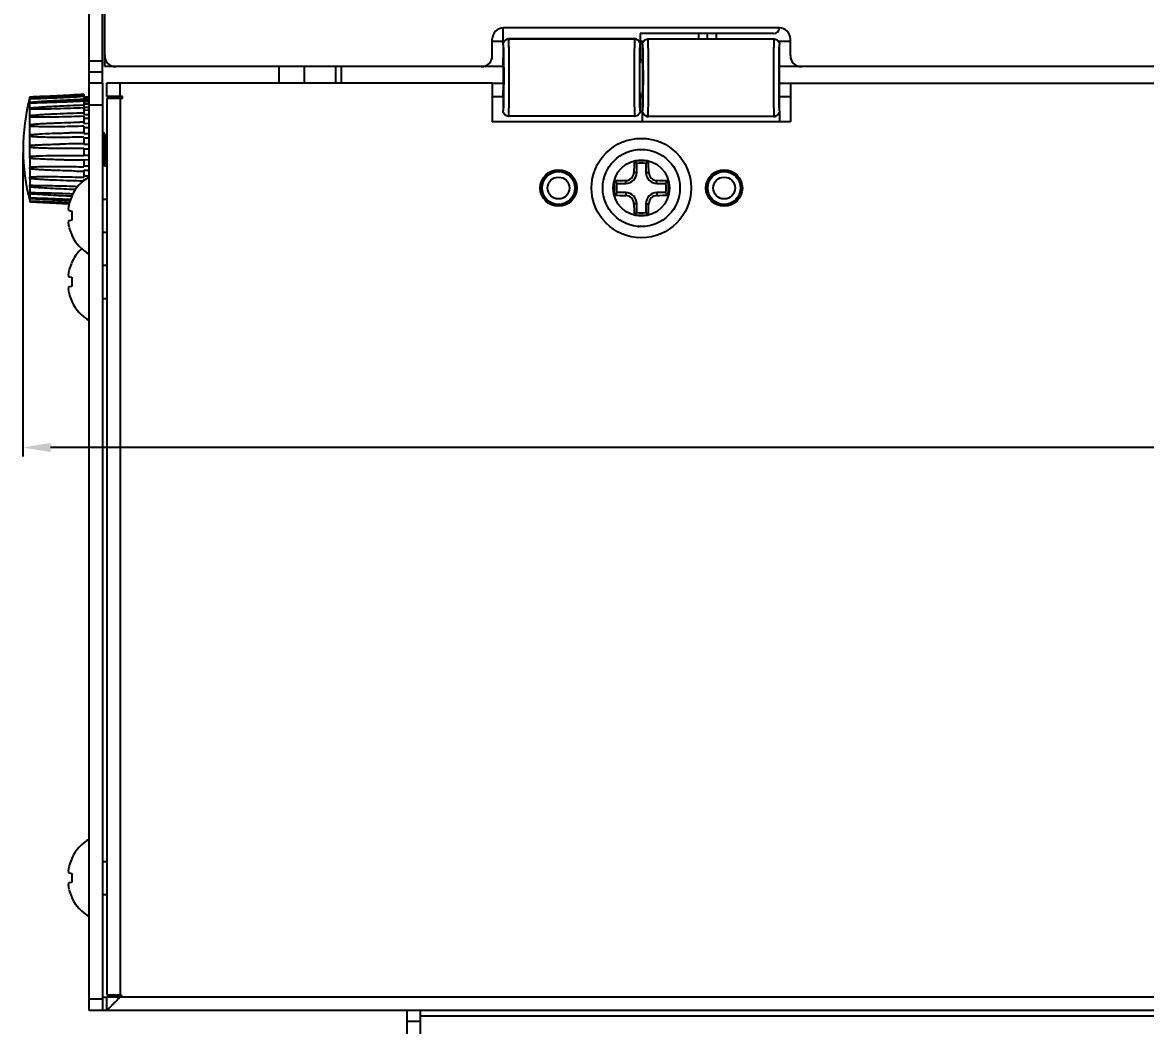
# Model space of a CAD drawing. Extents: x -329 to 5579, y -1951 to 3105.
# Drawn here: x 2908.7 to 3010.4, y -1753.8 to -1662.9 of the extents above; entities that cross this region are included whole.
import ezdxf

# ---------------------------------------------------------------- set-up
doc = ezdxf.new("R2010")
doc.units = 0
doc.header["$PDMODE"] = 3
doc.header["$PDSIZE"] = 1.5
doc.layers.get('DEFPOINTS').update_dxf_attribs({"linetype": 'CONTINUOUS'})
for name, color, linetype in [('BOLT_SUPPORTDXF_CONTINUOUS', 7, 'CONTINUOUS'), ('DIM', 1, 'CONTINUOUS'), ('HTSINK-FLEX_DXF_CONTINUOUS', 7, 'CONTINUOUS'), ('JW009818UAN4DXF_CONTINUOUS', 7, 'CONTINUOUS'), ('KNOB_STOP-M3DXF_CONTINUOUS', 7, 'CONTINUOUS'), ('PANEL_F-SPIIDXF_CONTINUOUS', 7, 'CONTINUOUS'), ('PANEL_LT-SPIDXF_CONTINUOUS', 7, 'CONTINUOUS'), ('PANEL_RT-SPIDXF_CONTINUOUS', 7, 'CONTINUOUS'), ('PANEL_TOP130DXF_CONTINUOUS', 7, 'CONTINUOUS'), ('PCB_CONNECTEDXF_CONTINUOUS', 7, 'CONTINUOUS'), ('PH_M4X8_DXF_CONTINUOUS_LIN', 7, 'CONTINUOUS'), ('S_WASHER_M4_DXF_CONTINUOUS', 7, 'CONTINUOUS'), ('TH_T3X8_DXF_CONTINUOUS_LIN', 7, 'CONTINUOUS'), ('WASHER_M4_DXF_CONTINUOUS_L', 7, 'CONTINUOUS')]:
    doc.layers.add(name, color=color, linetype=linetype)
doc.styles.add('OMI-1', font='arial.ttf', dxfattribs={"oblique": 1})
doc.dimstyles.new('1', dxfattribs={"dimtxt": 4, "dimasz": 2.5, "dimexe": 0.8, "dimexo": 0.3, "dimgap": 0.5, "dimtad": 1, "dimtoh": 1, "dimdec": 1, "dimzin": 0, "dimtxsty": 'OMI-1', "dimcen": 0, "dimclrd": 256, "dimclre": 256, "dimclrt": 256, "dimazin": 3, "dimtfac": 0.8, "dimtdec": 1, "dimtix": 1, "dimtmove": 0, "dimatfit": 3, "dimtolj": 1, "dimtzin": 0})

# ---------------------------------------------------------------- blocks, each defined once
blk = doc.blocks.new('*D7095')
at = {"layer": 'DEFPOINTS', "color": 0}
for p in [(2908.7, -1674.4), (3155.7, -1674.4), (2908.7, -1701.41)]:
    blk.add_point(p, dxfattribs=at)
at = {"layer": 'DIM'}
for p, q in [((2908.7, -1674.7), (2908.7, -1702.21)), ((3155.7, -1674.7), (3155.7, -1702.21)), ((3153.2, -1701.41), (2911.2, -1701.41))]:
    blk.add_line(p, q, dxfattribs=at)
for points in [[(2911.2, -1700.99), (2911.2, -1701.82), (2908.7, -1701.41)], [(3153.2, -1701.82), (3153.2, -1700.99), (3155.7, -1701.41)]]:
    blk.add_solid(points, dxfattribs=at)
at = {"layer": 'DIM', "insert": (3032.2, -1698.87), "char_height": 4, "attachment_point": 5, "style": 'OMI-1'}
blk.add_mtext('\\A1;247.0', dxfattribs=at)
blk = doc.blocks.new('*D7098')
at = {"layer": 'DEFPOINTS', "color": 0}
for p in [(2940.63, -1639.4), (2862.86, -1854.1), (2881.82, -1854.1)]:
    blk.add_point(p, dxfattribs=at)
at = {"layer": 'DIM'}
for p, q in [((2940.33, -1639.4), (2862.06, -1639.4)), ((2862.86, -1641.9), (2862.86, -1851.6)), ((2881.52, -1854.1), (2862.06, -1854.1))]:
    blk.add_line(p, q, dxfattribs=at)
for points in [[(2863.28, -1641.9), (2862.45, -1641.9), (2862.86, -1639.4)], [(2862.45, -1851.6), (2863.28, -1851.6), (2862.86, -1854.1)]]:
    blk.add_solid(points, dxfattribs=at)
at = {"layer": 'DIM', "insert": (2860.35, -1746.75), "char_height": 4, "attachment_point": 5, "rotation": 90, "style": 'OMI-1'}
blk.add_mtext('\\A1;214.7', dxfattribs=at)

msp = doc.modelspace()

# ---------------------------------------------------------------- linework, layer by layer
at = {"layer": 'BOLT_SUPPORTDXF_CONTINUOUS', "color": 7, "linetype": 'CONTINUOUS'}
for p, q in [((2931.88, -1666.9), (2931.88, -1668.4)), ((2934.17, -1666.9), (2934.17, -1668.4)), ((2936.99, -1666.9), (2936.99, -1668.4)), ((2937.52, -1666.9), (2937.52, -1668.4))]:
    msp.add_line(p, q, dxfattribs=at)
at = {"layer": 'HTSINK-FLEX_DXF_CONTINUOUS', "color": 7, "linetype": 'CONTINUOUS'}
for p, q in [((2944.7, -1758.4), (2944.7, -1752.4)), ((2944.7, -1752.9), (3149.7, -1752.9))]:
    msp.add_line(p, q, dxfattribs=at)
at = {"layer": 'JW009818UAN4DXF_CONTINUOUS', "color": 7, "linetype": 'CONTINUOUS'}
for p, q in [((2952.2, -1664.77), (2952.2, -1663.4)), ((2964.58, -1663.9), (2964.58, -1664.77)), ((2976.7, -1663.9), (2964.58, -1663.9)), ((2952.18, -1664.9), (2952.18, -1666.08)), ((2952.33, -1664.55), (2952.35, -1664.53)), ((2952.7, -1664.38), (2952.68, -1664.4)), ((2964.1, -1664.4), (2952.68, -1664.4)), ((2952.7, -1664.38), (2964.08, -1664.38)), ((2964.1, -1664.4), (2964.08, -1664.38)), ((2964.44, -1664.53), (2964.45, -1664.55)), ((2964.6, -1666.08), (2964.6, -1664.9)), ((2964.8, -1666.3), (2964.8, -1664.9)), ((2965.3, -1664.4), (2976.72, -1664.4)), ((2977.22, -1670.9), (2977.22, -1664.9)), ((2952.22, -1666.08), (2952.23, -1666.11)), ((2964.56, -1666.09), (2964.56, -1666.08)), ((2964.81, -1666.3), (2964.59, -1666.3)), ((2952.18, -1669.73), (2952.18, -1670.9)), ((2952.23, -1669.69), (2952.22, -1669.73)), ((2964.56, -1669.73), (2964.56, -1669.72)), ((2964.59, -1669.5), (2964.81, -1669.5)), ((2964.6, -1670.9), (2964.6, -1669.73)), ((2964.8, -1670.9), (2964.8, -1669.5)), ((2964.82, -1671.9), (2964.82, -1671.03)), ((2977.2, -1671.03), (2977.2, -1671.9)), ((2964.1, -1671.4), (2952.68, -1671.4)), ((2964.96, -1671.27), (2964.95, -1671.26)), ((2965.3, -1671.4), (2965.32, -1671.42)), ((2965.3, -1671.4), (2976.72, -1671.4)), ((2976.7, -1671.42), (2965.32, -1671.42)), ((2976.7, -1671.42), (2976.72, -1671.4)), ((2977.07, -1671.26), (2977.05, -1671.27))]:
    msp.add_line(p, q, dxfattribs=at)
for centre, radius in [((2957.2, -1677.9), 1.5), ((2957.2, -1677.9), 1.49), ((2957.2, -1677.9), 0.986), ((2972.2, -1677.9), 1.5), ((2972.2, -1677.9), 1.49), ((2972.2, -1677.9), 0.986)]:
    msp.add_circle(centre, radius, dxfattribs=at)
msp.add_arc((2953.96, -1667.9), 1.75, 178.3539, 182.2475, dxfattribs=at)
for centre, major_axis, ratio, start_param, end_param in [((2976.7, -1663.4), (-0.354, 0.354), 0.999695, -3.926839, -2.356337), ((2952.7, -1664.88), (-0.354, -0.354), 0.999695, 3.926839, 4.712389), ((2964.08, -1664.88), (-0.354, 0.354), 0.999695, 4.712389, 5.497939), ((2952.18, -1667.9), (0, 1.82), 0.017455, 3.141593, 6.283185), ((2964.8, -1667.9), (0, 1.75), 0.017455, -2.724537, -0.417055), ((2965.32, -1670.92), (0.354, -0.354), 0.999695, 4.712389, 5.497939), ((2976.7, -1670.92), (0.354, 0.354), 0.999695, 3.926839, 4.712389)]:
    msp.add_ellipse(centre, major_axis=major_axis, ratio=ratio, start_param=start_param, end_param=end_param, dxfattribs=at)
for points, knots in [([(2952.18, -1664.9), (2952.18, -1664.84), (2952.21, -1664.71), (2952.28, -1664.59), (2952.33, -1664.55)], [0, 0, 0, 0, 0.500027, 1, 1, 1, 1]), ([(2952.18, -1664.9), (2952.18, -1664.9), (2952.19, -1664.91), (2952.19, -1664.92), (2952.19, -1664.95), (2952.2, -1664.98), (2952.2, -1665.03), (2952.2, -1665.08), (2952.2, -1665.14), (2952.21, -1665.24), (2952.21, -1665.39), (2952.22, -1665.59), (2952.22, -1665.82), (2952.22, -1665.99), (2952.22, -1666.08)], [0, 0, 0, 0, 0.004588, 0.017036, 0.037728, 0.066688, 0.103828, 0.14903, 0.202158, 0.26303, 0.407196, 0.579648, 0.778126, 1, 1, 1, 1]), ([(2952.33, -1664.55), (2952.38, -1664.5), (2952.49, -1664.43), (2952.62, -1664.4), (2952.68, -1664.4)], [0, 0, 0, 0, 0.499962, 1, 1, 1, 1]), ([(2952.74, -1667.9), (2952.74, -1667.67), (2952.73, -1667.23), (2952.73, -1666.58), (2952.73, -1666.07), (2952.72, -1665.69), (2952.72, -1665.44), (2952.72, -1665.21), (2952.71, -1665), (2952.71, -1664.83), (2952.7, -1664.7), (2952.7, -1664.61), (2952.7, -1664.56), (2952.7, -1664.51), (2952.69, -1664.47), (2952.69, -1664.44), (2952.69, -1664.42), (2952.69, -1664.41), (2952.68, -1664.4), (2952.68, -1664.4)], [0, 0, 0, 0, 0.194704, 0.382114, 0.55507, 0.634043, 0.706815, 0.7725, 0.830598, 0.880744, 0.922576, 0.94026, 0.955732, 0.968951, 0.979876, 0.988468, 0.99469, 0.998516, 1, 1, 1, 1]), ([(2964.1, -1664.4), (2964.1, -1664.4), (2964.1, -1664.41), (2964.09, -1664.42), (2964.09, -1664.44), (2964.09, -1664.47), (2964.09, -1664.51), (2964.08, -1664.56), (2964.08, -1664.61), (2964.08, -1664.7), (2964.08, -1664.83), (2964.07, -1665), (2964.07, -1665.21), (2964.06, -1665.44), (2964.06, -1665.69), (2964.06, -1666.07), (2964.05, -1666.58), (2964.05, -1667.23), (2964.05, -1667.9), (2964.05, -1668.58), (2964.05, -1669.22), (2964.06, -1669.74), (2964.06, -1670.11), (2964.06, -1670.37), (2964.07, -1670.6), (2964.07, -1670.8), (2964.08, -1670.98), (2964.08, -1671.1), (2964.08, -1671.19), (2964.08, -1671.25), (2964.09, -1671.29), (2964.09, -1671.33), (2964.09, -1671.36), (2964.09, -1671.38), (2964.1, -1671.39), (2964.1, -1671.4), (2964.1, -1671.4)], [0, 0, 0, 0, 0.000742, 0.002655, 0.005766, 0.010062, 0.015524, 0.022134, 0.02987, 0.038712, 0.059628, 0.084701, 0.11375, 0.146592, 0.182978, 0.222465, 0.308943, 0.402648, 0.5, 0.597352, 0.691057, 0.777535, 0.817022, 0.853408, 0.88625, 0.915299, 0.940372, 0.961288, 0.97013, 0.977866, 0.984476, 0.989938, 0.994234, 0.997345, 0.999258, 1, 1, 1, 1]), ([(2964.1, -1664.4), (2964.17, -1664.4), (2964.3, -1664.43), (2964.41, -1664.5), (2964.45, -1664.55)], [0, 0, 0, 0, 0.500029, 1, 1, 1, 1]), ([(2964.45, -1664.55), (2964.5, -1664.59), (2964.57, -1664.71), (2964.6, -1664.84), (2964.6, -1664.9)], [0, 0, 0, 0, 0.499965, 1, 1, 1, 1]), ([(2964.56, -1666.08), (2964.56, -1665.99), (2964.56, -1665.82), (2964.57, -1665.59), (2964.57, -1665.39), (2964.58, -1665.24), (2964.58, -1665.14), (2964.58, -1665.08), (2964.59, -1665.03), (2964.59, -1664.98), (2964.59, -1664.95), (2964.59, -1664.92), (2964.6, -1664.91), (2964.6, -1664.9), (2964.6, -1664.9)], [0, 0, 0, 0, 0.221879, 0.420353, 0.5928, 0.736959, 0.797837, 0.850964, 0.896164, 0.933307, 0.96227, 0.982968, 0.99542, 1, 1, 1, 1]), ([(2964.8, -1664.9), (2964.8, -1664.84), (2964.83, -1664.71), (2964.94, -1664.54), (2965.1, -1664.43), (2965.24, -1664.4), (2965.3, -1664.4)], [0, 0, 0, 0, 0.24999, 0.499999, 0.750009, 1, 1, 1, 1]), ([(2964.8, -1664.9), (2964.8, -1664.9), (2964.8, -1664.9), (2964.8, -1664.91), (2964.81, -1664.93), (2964.81, -1664.96), (2964.81, -1665), (2964.82, -1665.05), (2964.82, -1665.12), (2964.82, -1665.19), (2964.83, -1665.31), (2964.83, -1665.49), (2964.84, -1665.73), (2964.84, -1666), (2964.84, -1666.2), (2964.84, -1666.3)], [0, 0, 0, 0, 0.001462, 0.00469, 0.017318, 0.038329, 0.067698, 0.105309, 0.151029, 0.204694, 0.266076, 0.411006, 0.583525, 0.780912, 1, 1, 1, 1]), ([(2965.3, -1671.4), (2965.3, -1671.4), (2965.3, -1671.39), (2965.31, -1671.38), (2965.31, -1671.36), (2965.31, -1671.33), (2965.31, -1671.29), (2965.32, -1671.25), (2965.32, -1671.19), (2965.32, -1671.1), (2965.33, -1670.98), (2965.33, -1670.8), (2965.33, -1670.6), (2965.34, -1670.37), (2965.34, -1670.11), (2965.35, -1669.74), (2965.35, -1669.22), (2965.35, -1668.58), (2965.35, -1667.9), (2965.35, -1667.23), (2965.35, -1666.58), (2965.35, -1666.07), (2965.34, -1665.69), (2965.34, -1665.44), (2965.33, -1665.21), (2965.33, -1665), (2965.33, -1664.83), (2965.32, -1664.7), (2965.32, -1664.61), (2965.32, -1664.56), (2965.31, -1664.51), (2965.31, -1664.47), (2965.31, -1664.44), (2965.31, -1664.42), (2965.3, -1664.41), (2965.3, -1664.4), (2965.3, -1664.4)], [0, 0, 0, 0, 0.000742, 0.002655, 0.005766, 0.010062, 0.015524, 0.022134, 0.02987, 0.038712, 0.059628, 0.084701, 0.11375, 0.146592, 0.182978, 0.222465, 0.308943, 0.402648, 0.5, 0.597352, 0.691057, 0.777535, 0.817022, 0.853408, 0.88625, 0.915299, 0.940372, 0.961288, 0.97013, 0.977866, 0.984476, 0.989938, 0.994234, 0.997345, 0.999258, 1, 1, 1, 1]), ([(2976.72, -1664.4), (2976.72, -1664.4), (2976.71, -1664.41), (2976.71, -1664.42), (2976.71, -1664.44), (2976.71, -1664.47), (2976.7, -1664.51), (2976.7, -1664.56), (2976.7, -1664.61), (2976.7, -1664.7), (2976.69, -1664.83), (2976.69, -1665), (2976.68, -1665.21), (2976.68, -1665.44), (2976.68, -1665.69), (2976.67, -1666.07), (2976.67, -1666.58), (2976.67, -1667.23), (2976.67, -1667.67), (2976.67, -1667.9)], [0, 0, 0, 0, 0.001484, 0.00531, 0.011532, 0.020124, 0.031049, 0.044268, 0.05974, 0.077424, 0.119256, 0.169402, 0.2275, 0.293185, 0.365957, 0.44493, 0.617886, 0.805296, 1, 1, 1, 1]), ([(2976.72, -1664.4), (2976.78, -1664.4), (2976.91, -1664.43), (2977.08, -1664.54), (2977.19, -1664.71), (2977.22, -1664.84), (2977.22, -1664.9)], [0, 0, 0, 0, 0.249991, 0.500001, 0.75001, 1, 1, 1, 1]), ([(2977.17, -1667.9), (2977.17, -1667.71), (2977.17, -1667.32), (2977.17, -1666.77), (2977.17, -1666.33), (2977.18, -1666), (2977.18, -1665.78), (2977.18, -1665.59), (2977.19, -1665.41), (2977.19, -1665.26), (2977.2, -1665.14), (2977.2, -1665.05), (2977.2, -1664.99), (2977.21, -1664.96), (2977.21, -1664.94), (2977.21, -1664.92), (2977.21, -1664.91), (2977.22, -1664.9), (2977.22, -1664.9)], [0, 0, 0, 0, 0.195325, 0.383104, 0.55612, 0.634972, 0.707684, 0.773563, 0.831963, 0.882329, 0.924172, 0.957097, 0.970113, 0.980791, 0.989104, 0.995043, 0.998625, 1, 1, 1, 1]), ([(2952.23, -1666.11), (2952.23, -1666.25), (2952.23, -1666.84), (2952.24, -1667.44), (2952.24, -1667.9)], [0, 0, 0, 0, 0.226769, 1, 1, 1, 1]), ([(2964.55, -1667.9), (2964.55, -1667.74), (2964.55, -1667.14), (2964.55, -1666.53), (2964.56, -1666.09)], [0, 0, 0, 0, 0.267283, 1, 1, 1, 1]), ([(2964.57, -1667.9), (2964.57, -1667.59), (2964.57, -1667.06), (2964.58, -1666.52), (2964.59, -1666.3)], [0, 0, 0, 0, 0.581202, 1, 1, 1, 1]), ([(2964.59, -1666.3), (2964.59, -1666.25), (2964.59, -1666.18), (2964.59, -1666.11), (2964.6, -1666.09)], [0, 0, 0, 0, 0.651396, 1, 1, 1, 1]), ([(2964.6, -1666.09), (2964.6, -1666.09), (2964.6, -1666.08), (2964.6, -1666.08), (2964.6, -1666.08)], [0, 0, 0, 0, 0.723246, 1, 1, 1, 1]), ([(2964.84, -1666.3), (2964.85, -1666.83), (2964.86, -1667.9), (2964.85, -1668.97), (2964.84, -1669.5)], [0, 0, 0, 0, 0.500002, 1, 1, 1, 1]), ([(2952.24, -1667.9), (2952.24, -1668.06), (2952.23, -1668.66), (2952.23, -1669.26), (2952.23, -1669.69)], [0, 0, 0, 0, 0.266759, 1, 1, 1, 1]), ([(2952.68, -1671.4), (2952.68, -1671.4), (2952.69, -1671.39), (2952.69, -1671.38), (2952.69, -1671.36), (2952.69, -1671.33), (2952.7, -1671.29), (2952.7, -1671.25), (2952.7, -1671.19), (2952.7, -1671.1), (2952.71, -1670.98), (2952.71, -1670.8), (2952.72, -1670.6), (2952.72, -1670.37), (2952.72, -1670.11), (2952.73, -1669.74), (2952.73, -1669.22), (2952.73, -1668.58), (2952.74, -1668.13), (2952.74, -1667.9)], [0, 0, 0, 0, 0.001484, 0.00531, 0.011532, 0.020124, 0.031049, 0.044268, 0.05974, 0.077424, 0.119256, 0.169402, 0.2275, 0.293185, 0.365957, 0.44493, 0.617886, 0.805296, 1, 1, 1, 1]), ([(2964.56, -1669.72), (2964.56, -1669.58), (2964.55, -1668.98), (2964.55, -1668.37), (2964.55, -1667.9)], [0, 0, 0, 0, 0.225984, 1, 1, 1, 1]), ([(2964.59, -1669.5), (2964.58, -1669.28), (2964.57, -1668.75), (2964.57, -1668.21), (2964.57, -1667.9)], [0, 0, 0, 0, 0.418805, 1, 1, 1, 1]), ([(2976.67, -1667.9), (2976.67, -1668.13), (2976.67, -1668.58), (2976.67, -1669.22), (2976.67, -1669.74), (2976.68, -1670.11), (2976.68, -1670.37), (2976.68, -1670.6), (2976.69, -1670.8), (2976.69, -1670.98), (2976.7, -1671.1), (2976.7, -1671.19), (2976.7, -1671.25), (2976.7, -1671.29), (2976.71, -1671.33), (2976.71, -1671.36), (2976.71, -1671.38), (2976.71, -1671.39), (2976.72, -1671.4), (2976.72, -1671.4)], [0, 0, 0, 0, 0.194704, 0.382114, 0.55507, 0.634043, 0.706815, 0.7725, 0.830598, 0.880744, 0.922576, 0.94026, 0.955732, 0.968951, 0.979876, 0.988468, 0.99469, 0.998516, 1, 1, 1, 1]), ([(2977.22, -1670.9), (2977.22, -1670.9), (2977.21, -1670.9), (2977.21, -1670.89), (2977.21, -1670.87), (2977.21, -1670.84), (2977.2, -1670.81), (2977.2, -1670.75), (2977.2, -1670.67), (2977.19, -1670.54), (2977.19, -1670.39), (2977.18, -1670.22), (2977.18, -1670.02), (2977.18, -1669.8), (2977.17, -1669.48), (2977.17, -1669.04), (2977.17, -1668.48), (2977.17, -1668.1), (2977.17, -1667.9)], [0, 0, 0, 0, 0.001375, 0.004957, 0.010896, 0.019209, 0.029887, 0.042903, 0.075828, 0.117671, 0.168037, 0.226438, 0.292316, 0.365029, 0.44388, 0.616896, 0.804675, 1, 1, 1, 1]), ([(2952.22, -1669.73), (2952.22, -1669.81), (2952.22, -1669.98), (2952.22, -1670.21), (2952.21, -1670.41), (2952.21, -1670.56), (2952.2, -1670.66), (2952.2, -1670.73), (2952.2, -1670.78), (2952.2, -1670.82), (2952.19, -1670.86), (2952.19, -1670.88), (2952.19, -1670.89), (2952.18, -1670.9), (2952.18, -1670.9)], [0, 0, 0, 0, 0.221874, 0.420352, 0.592804, 0.73697, 0.797842, 0.85097, 0.896172, 0.933312, 0.962272, 0.982964, 0.995411, 1, 1, 1, 1]), ([(2964.6, -1670.9), (2964.6, -1670.9), (2964.6, -1670.89), (2964.59, -1670.88), (2964.59, -1670.86), (2964.59, -1670.82), (2964.59, -1670.78), (2964.58, -1670.73), (2964.58, -1670.66), (2964.58, -1670.56), (2964.57, -1670.41), (2964.57, -1670.21), (2964.56, -1669.98), (2964.56, -1669.81), (2964.56, -1669.73)], [0, 0, 0, 0, 0.004558, 0.017016, 0.03773, 0.066701, 0.103843, 0.149038, 0.202161, 0.263038, 0.407198, 0.579646, 0.77812, 1, 1, 1, 1]), ([(2964.6, -1669.71), (2964.59, -1669.69), (2964.59, -1669.62), (2964.59, -1669.55), (2964.59, -1669.5)], [0, 0, 0, 0, 0.348602, 1, 1, 1, 1]), ([(2964.6, -1669.73), (2964.6, -1669.73), (2964.6, -1669.72), (2964.6, -1669.72), (2964.6, -1669.71)], [0, 0, 0, 0, 0.27676, 1, 1, 1, 1]), ([(2964.84, -1669.5), (2964.84, -1669.61), (2964.84, -1669.8), (2964.84, -1670.07), (2964.83, -1670.32), (2964.83, -1670.49), (2964.82, -1670.61), (2964.82, -1670.69), (2964.82, -1670.75), (2964.81, -1670.8), (2964.81, -1670.85), (2964.81, -1670.87), (2964.8, -1670.89), (2964.8, -1670.9), (2964.8, -1670.9), (2964.8, -1670.9)], [0, 0, 0, 0, 0.219085, 0.416473, 0.588993, 0.733923, 0.795305, 0.848973, 0.894698, 0.932313, 0.961677, 0.982674, 0.995294, 0.998528, 1, 1, 1, 1]), ([(2952.68, -1671.4), (2952.62, -1671.4), (2952.49, -1671.38), (2952.32, -1671.26), (2952.21, -1671.1), (2952.18, -1670.97), (2952.18, -1670.9)], [0, 0, 0, 0, 0.249991, 0.500001, 0.75001, 1, 1, 1, 1]), ([(2964.6, -1670.9), (2964.6, -1670.97), (2964.57, -1671.1), (2964.46, -1671.26), (2964.3, -1671.38), (2964.17, -1671.4), (2964.1, -1671.4)], [0, 0, 0, 0, 0.24999, 0.499999, 0.750009, 1, 1, 1, 1]), ([(2964.95, -1671.26), (2964.9, -1671.21), (2964.83, -1671.1), (2964.8, -1670.97), (2964.8, -1670.9)], [0, 0, 0, 0, 0.499965, 1, 1, 1, 1]), ([(2977.22, -1670.9), (2977.22, -1670.97), (2977.19, -1671.1), (2977.12, -1671.21), (2977.07, -1671.26)], [0, 0, 0, 0, 0.500027, 1, 1, 1, 1]), ([(2965.3, -1671.4), (2965.24, -1671.4), (2965.1, -1671.38), (2964.99, -1671.3), (2964.95, -1671.26)], [0, 0, 0, 0, 0.500029, 1, 1, 1, 1]), ([(2977.07, -1671.26), (2977.03, -1671.3), (2976.91, -1671.38), (2976.78, -1671.4), (2976.72, -1671.4)], [0, 0, 0, 0, 0.499962, 1, 1, 1, 1])]:
    msp.add_open_spline(points, degree=3, knots=knots, dxfattribs=at)
at = {"layer": 'KNOB_STOP-M3DXF_CONTINUOUS', "color": 7, "linetype": 'CONTINUOUS'}
for p, q in [((2909.33, -1669.66), (2909.33, -1669.66)), ((2909.33, -1669.79), (2909.33, -1669.67)), ((2909.33, -1670.13), (2909.33, -1669.84)), ((2914.2, -1669.4), (2914.2, -1670.58)), ((2914.2, -1669.65), (2914.7, -1669.65)), ((2914.2, -1669.67), (2914.7, -1669.67)), ((2914.2, -1669.76), (2914.7, -1669.76)), ((2914.2, -1669.87), (2914.7, -1669.87)), ((2909.33, -1670.65), (2909.33, -1670.21)), ((2909.41, -1670.76), (2909.33, -1670.76)), ((2909.33, -1671.33), (2909.33, -1670.76)), ((2914.2, -1670.07), (2914.7, -1670.07)), ((2914.2, -1670.26), (2914.7, -1670.26)), ((2914.2, -1670.58), (2914.7, -1670.57)), ((2914.2, -1670.64), (2914.2, -1671.24)), ((2914.2, -1670.83), (2914.7, -1670.84)), ((2909.33, -1672.15), (2909.33, -1671.47)), ((2914.2, -1671.24), (2914.7, -1671.24)), ((2914.2, -1671.4), (2914.2, -1672.05)), ((2914.2, -1671.56), (2914.7, -1671.57)), ((2914.2, -1672.05), (2914.7, -1672.04)), ((2909.33, -1673.07), (2909.33, -1672.31)), ((2914.2, -1672.3), (2914.2, -1672.96)), ((2914.2, -1672.41), (2914.7, -1672.42)), ((2914.2, -1672.96), (2914.7, -1672.95)), ((2915.9, -1672.9), (2916.03, -1672.9)), ((2916.21, -1673.21), (2916.03, -1672.91)), ((2916.3, -1673.02), (2916.2, -1673.19)), ((2909.33, -1674.04), (2909.33, -1673.24)), ((2914.2, -1673.29), (2914.2, -1673.93)), ((2914.2, -1673.35), (2914.7, -1673.36)), ((2914.2, -1673.93), (2914.7, -1673.92)), ((2915.98, -1674.11), (2916, -1674.4)), ((2909.33, -1675.04), (2909.33, -1674.23)), ((2914.2, -1674.33), (2914.2, -1674.96)), ((2914.2, -1674.34), (2914.7, -1674.35)), ((2914.2, -1674.92), (2914.7, -1674.91)), ((2909.33, -1675.22), (2909.33, -1676)), ((2914.2, -1675.33), (2914.2, -1675.98)), ((2914.2, -1675.33), (2914.7, -1675.34)), ((2914.2, -1675.89), (2914.7, -1675.88)), ((2915.9, -1675.7), (2915.95, -1675.61)), ((2915.94, -1675.59), (2916.12, -1675.9)), ((2916.12, -1675.9), (2916.28, -1675.9)), ((2909.33, -1676.17), (2909.33, -1676.89)), ((2909.33, -1677.05), (2909.33, -1677.68)), ((2914.2, -1676.28), (2914.2, -1676.93)), ((2914.2, -1676.28), (2914.7, -1676.29)), ((2914.2, -1676.8), (2914.7, -1676.79)), ((2914.2, -1677.14), (2914.34, -1677.14)), ((2914.2, -1677.14), (2914.2, -1677.25)), ((2909.33, -1677.81), (2909.33, -1678.32)), ((2909.32, -1679.05), (2909.32, -1679.05)), ((2909.33, -1678.32), (2909.33, -1678.32)), ((2909.33, -1678.42), (2909.33, -1678.79)), ((2909.33, -1678.86), (2909.33, -1679.07)), ((2909.33, -1679.1), (2909.33, -1679.15)), ((2909.33, -1679.15), (2912.87, -1679.33))]:
    msp.add_line(p, q, dxfattribs=at)
for centre, radius, start, end in [((2926.91, -1674.4), 18.2, 165.008, 195.1074), ((2911.75, -1670.29), 2.5, 165.4276, 165.6248), ((2910.24, -1669.98), 0.926, 168.1599, 168.9212), ((2915.46, -1762.39), 90.46, 90.7949, 91.001), ((2914.44, -1759.63), 86.74, 90.1604, 91.0078), ((2913.49, -1756.93), 83.02, 89.5071, 91.0026), ((2913.92, -1590.65), 84.71, 268.9921, 270.1889), ((2914.91, -1587.87), 88.5, 268.9952, 269.5433), ((2909.84, -1692.31), 14.64, 90.9449, 91.9953)]:
    msp.add_arc(centre, radius, start, end, dxfattribs=at)
for points, knots in [([(2909.33, -1669.67), (2909.33, -1669.67), (2909.33, -1669.68), (2909.32, -1669.68), (2909.32, -1669.69), (2909.32, -1669.69), (2909.32, -1669.69), (2909.32, -1669.69), (2909.32, -1669.69)], [0, 0, 0, 0, 0.425063, 0.739148, 0.851185, 0.932091, 0.981646, 1, 1, 1, 1]), ([(2909.32, -1669.69), (2909.32, -1669.69), (2909.32, -1669.69), (2909.32, -1669.69), (2909.32, -1669.69), (2909.32, -1669.68), (2909.32, -1669.68), (2909.33, -1669.67), (2909.33, -1669.67)], [0, 0, 0, 0, 0.015825, 0.063525, 0.143204, 0.254447, 0.569499, 1, 1, 1, 1]), ([(2909.32, -1669.85), (2909.32, -1669.85), (2909.32, -1669.84), (2909.32, -1669.84), (2909.32, -1669.82), (2909.33, -1669.81), (2909.33, -1669.8)], [0, 0, 0, 0, 0.07158, 0.263391, 0.57675, 1, 1, 1, 1]), ([(2909.33, -1669.84), (2909.33, -1669.84), (2909.33, -1669.84), (2909.32, -1669.85), (2909.32, -1669.85)], [0, 0, 0, 0, 0.696827, 1, 1, 1, 1]), ([(2909.33, -1669.66), (2909.73, -1669.64), (2910.55, -1669.59), (2912.17, -1669.51), (2913.39, -1669.44), (2914.2, -1669.4)], [0, 0, 0, 0, 0.249687, 0.499742, 1, 1, 1, 1]), ([(2914.2, -1669.42), (2913.39, -1669.47), (2912.17, -1669.53), (2910.55, -1669.61), (2909.73, -1669.65), (2909.33, -1669.67)], [0, 0, 0, 0, 0.500308, 0.750358, 1, 1, 1, 1]), ([(2909.33, -1669.79), (2909.53, -1669.78), (2909.94, -1669.75), (2910.75, -1669.7), (2911.76, -1669.64), (2912.98, -1669.58), (2913.79, -1669.54), (2914.2, -1669.52)], [0, 0, 0, 0, 0.124824, 0.249801, 0.499864, 0.74995, 1, 1, 1, 1]), ([(2914.2, -1669.62), (2913.79, -1669.65), (2912.98, -1669.69), (2911.76, -1669.75), (2910.75, -1669.79), (2909.94, -1669.82), (2909.53, -1669.83), (2909.33, -1669.84)], [0, 0, 0, 0, 0.250225, 0.500393, 0.75043, 0.875333, 1, 1, 1, 1]), ([(2909.33, -1670.13), (2909.53, -1670.11), (2909.94, -1670.08), (2910.75, -1670.02), (2911.76, -1669.96), (2912.98, -1669.9), (2913.79, -1669.87), (2914.2, -1669.85)], [0, 0, 0, 0, 0.124912, 0.249922, 0.499986, 0.750027, 1, 1, 1, 1]), ([(2914.2, -1670.03), (2913.79, -1670.06), (2912.98, -1670.1), (2911.76, -1670.15), (2910.75, -1670.18), (2909.94, -1670.2), (2909.53, -1670.21), (2909.33, -1670.21)], [0, 0, 0, 0, 0.250259, 0.500433, 0.750455, 0.875344, 1, 1, 1, 1]), ([(2909.32, -1670.16), (2909.32, -1670.16), (2909.33, -1670.15), (2909.33, -1670.14), (2909.33, -1670.13)], [0, 0, 0, 0, 0.227774, 1, 1, 1, 1]), ([(2909.33, -1670.21), (2909.32, -1670.21), (2909.32, -1670.21), (2909.32, -1670.2), (2909.32, -1670.19), (2909.32, -1670.18), (2909.32, -1670.16)], [0, 0, 0, 0, 0.091452, 0.172947, 0.282833, 1, 1, 1, 1]), ([(2909.33, -1670.76), (2909.33, -1670.76), (2909.32, -1670.75), (2909.32, -1670.72), (2909.32, -1670.69), (2909.33, -1670.66), (2909.33, -1670.65)], [0, 0, 0, 0, 0.101122, 0.309826, 0.619148, 1, 1, 1, 1]), ([(2909.33, -1670.21), (2909.33, -1670.21), (2909.33, -1670.21), (2909.33, -1670.21), (2909.33, -1670.21)], [0, 0, 0, 0, 0.313514, 1, 1, 1, 1]), ([(2909.33, -1670.65), (2909.53, -1670.63), (2909.94, -1670.59), (2910.55, -1670.55), (2911.15, -1670.51), (2911.97, -1670.47), (2912.98, -1670.42), (2913.79, -1670.39), (2914.2, -1670.38)], [0, 0, 0, 0, 0.124992, 0.250027, 0.375063, 0.500088, 0.750088, 1, 1, 1, 1]), ([(2914.2, -1670.64), (2913.8, -1670.66), (2913, -1670.69), (2911.8, -1670.73), (2910.81, -1670.76), (2910.01, -1670.77), (2909.61, -1670.77), (2909.41, -1670.76)], [0, 0, 0, 0, 0.250242, 0.50039, 0.750389, 0.875283, 1, 1, 1, 1]), ([(2909.33, -1671.47), (2909.33, -1671.47), (2909.32, -1671.45), (2909.32, -1671.42), (2909.32, -1671.38), (2909.33, -1671.35), (2909.33, -1671.33)], [0, 0, 0, 0, 0.144496, 0.37237, 0.666904, 1, 1, 1, 1]), ([(2909.33, -1671.33), (2909.53, -1671.31), (2909.94, -1671.28), (2910.55, -1671.23), (2911.15, -1671.2), (2911.97, -1671.16), (2912.98, -1671.12), (2913.79, -1671.09), (2914.2, -1671.08)], [0, 0, 0, 0, 0.12505, 0.2501, 0.375135, 0.500151, 0.750122, 1, 1, 1, 1]), ([(2909.33, -1672.15), (2909.52, -1672.13), (2909.9, -1672.1), (2910.46, -1672.06), (2911.03, -1672.03), (2911.79, -1672), (2912.74, -1671.96), (2913.5, -1671.94), (2913.88, -1671.94)], [0, 0, 0, 0, 0.125072, 0.25012, 0.375147, 0.500154, 0.750114, 1, 1, 1, 1]), ([(2914.2, -1671.4), (2913.46, -1671.43), (2912.36, -1671.47), (2910.89, -1671.49), (2910.15, -1671.49), (2909.79, -1671.49)], [0, 0, 0, 0, 0.500257, 0.750236, 1, 1, 1, 1]), ([(2909.33, -1672.31), (2909.33, -1672.3), (2909.32, -1672.28), (2909.32, -1672.23), (2909.32, -1672.18), (2909.33, -1672.15)], [0, 0, 0, 0, 0.178206, 0.419133, 1, 1, 1, 1]), ([(2909.33, -1673.24), (2909.33, -1673.23), (2909.32, -1673.21), (2909.32, -1673.15), (2909.32, -1673.1), (2909.33, -1673.07)], [0, 0, 0, 0, 0.206066, 0.457197, 1, 1, 1, 1]), ([(2910.27, -1672.35), (2910.12, -1672.34), (2909.8, -1672.34), (2909.49, -1672.32), (2909.33, -1672.31)], [0, 0, 0, 0, 0.500206, 1, 1, 1, 1]), ([(2909.33, -1673.07), (2909.48, -1673.05), (2909.78, -1673.03), (2910.37, -1672.99), (2911.12, -1672.95), (2912.02, -1672.92), (2912.62, -1672.91), (2912.92, -1672.9)], [0, 0, 0, 0, 0.125058, 0.25009, 0.500104, 0.750072, 1, 1, 1, 1]), ([(2914.2, -1672.3), (2913.55, -1672.32), (2912.56, -1672.35), (2911.26, -1672.36), (2910.6, -1672.35), (2910.27, -1672.35)], [0, 0, 0, 0, 0.500144, 0.750123, 1, 1, 1, 1]), ([(2915.9, -1672.99), (2915.91, -1673.04), (2915.92, -1673.19), (2915.94, -1673.44), (2915.96, -1673.76), (2915.98, -1673.99), (2915.98, -1674.11)], [0, 0, 0, 0, 0.155987, 0.385417, 0.673151, 1, 1, 1, 1]), ([(2916.03, -1672.91), (2916.03, -1672.91), (2916.03, -1672.9), (2916.03, -1672.9), (2916.03, -1672.9)], [0, 0, 0, 0, 0.336267, 1, 1, 1, 1]), ([(2916.15, -1674.4), (2916.15, -1674.31), (2916.14, -1674.13), (2916.12, -1673.87), (2916.11, -1673.62), (2916.09, -1673.4), (2916.08, -1673.24), (2916.07, -1673.13), (2916.06, -1673.06), (2916.06, -1673.01), (2916.05, -1672.96), (2916.04, -1672.93), (2916.04, -1672.91), (2916.03, -1672.91)], [0, 0, 0, 0, 0.18409, 0.361941, 0.527477, 0.675094, 0.799799, 0.852218, 0.89741, 0.935012, 0.964729, 0.98639, 1, 1, 1, 1]), ([(2909.33, -1674.23), (2909.32, -1674.2), (2909.32, -1674.14), (2909.32, -1674.07), (2909.33, -1674.04)], [0, 0, 0, 0, 0.491035, 1, 1, 1, 1]), ([(2910.88, -1673.31), (2910.62, -1673.3), (2910.23, -1673.29), (2909.72, -1673.27), (2909.46, -1673.25), (2909.33, -1673.24)], [0, 0, 0, 0, 0.500112, 0.750105, 1, 1, 1, 1]), ([(2909.33, -1674.04), (2909.44, -1674.03), (2909.67, -1674.01), (2910.12, -1673.99), (2910.68, -1673.96), (2911.36, -1673.94), (2911.81, -1673.93), (2912.03, -1673.92)], [0, 0, 0, 0, 0.125019, 0.250032, 0.500033, 0.750022, 1, 1, 1, 1]), ([(2914.2, -1673.29), (2913.65, -1673.3), (2912.54, -1673.32), (2911.43, -1673.32), (2910.88, -1673.31)], [0, 0, 0, 0, 0.500063, 1, 1, 1, 1]), ([(2916.3, -1674.03), (2916.29, -1673.93), (2916.28, -1673.78), (2916.27, -1673.6), (2916.26, -1673.48), (2916.24, -1673.38), (2916.23, -1673.3), (2916.22, -1673.25), (2916.22, -1673.22), (2916.21, -1673.21), (2916.21, -1673.21)], [0, 0, 0, 0, 0.371213, 0.533738, 0.676391, 0.796333, 0.89123, 0.959346, 0.983085, 1, 1, 1, 1]), ([(2909.33, -1675.22), (2909.32, -1675.18), (2909.32, -1675.12), (2909.32, -1675.06), (2909.33, -1675.04)], [0, 0, 0, 0, 0.524516, 1, 1, 1, 1]), ([(2911.6, -1674.32), (2911.41, -1674.32), (2911.03, -1674.31), (2910.46, -1674.29), (2909.9, -1674.27), (2909.52, -1674.24), (2909.33, -1674.23)], [0, 0, 0, 0, 0.250012, 0.50002, 0.750019, 1, 1, 1, 1]), ([(2909.33, -1675.04), (2909.49, -1675.02), (2909.81, -1675), (2910.45, -1674.97), (2910.93, -1674.96), (2911.25, -1674.96)], [0, 0, 0, 0, 0.249944, 0.499939, 1, 1, 1, 1]), ([(2911.25, -1674.96), (2911.74, -1674.95), (2912.73, -1674.94), (2913.71, -1674.95), (2914.2, -1674.96)], [0, 0, 0, 0, 0.499973, 1, 1, 1, 1]), ([(2914.2, -1674.33), (2913.77, -1674.33), (2912.9, -1674.34), (2912.03, -1674.33), (2911.6, -1674.32)], [0, 0, 0, 0, 0.500003, 1, 1, 1, 1]), ([(2916, -1674.4), (2916, -1674.49), (2916.01, -1674.67), (2916.03, -1674.94), (2916.04, -1675.18), (2916.06, -1675.4), (2916.07, -1675.56), (2916.08, -1675.67), (2916.09, -1675.74), (2916.09, -1675.8), (2916.1, -1675.84), (2916.11, -1675.87), (2916.11, -1675.89), (2916.12, -1675.9)], [0, 0, 0, 0, 0.18409, 0.361938, 0.527479, 0.675105, 0.79981, 0.852227, 0.897415, 0.935013, 0.964729, 0.98639, 1, 1, 1, 1]), ([(2916.28, -1675.9), (2916.27, -1675.9), (2916.27, -1675.89), (2916.26, -1675.87), (2916.25, -1675.83), (2916.25, -1675.78), (2916.24, -1675.72), (2916.23, -1675.65), (2916.22, -1675.56), (2916.21, -1675.42), (2916.2, -1675.22), (2916.18, -1674.97), (2916.17, -1674.69), (2916.16, -1674.5), (2916.15, -1674.4)], [0, 0, 0, 0, 0.007051, 0.022262, 0.046516, 0.079767, 0.121781, 0.172173, 0.230492, 0.296176, 0.447101, 0.6192, 0.805881, 1, 1, 1, 1]), ([(2909.33, -1676.17), (2909.32, -1676.14), (2909.32, -1676.09), (2909.32, -1676.03), (2909.33, -1676.01), (2909.33, -1676)], [0, 0, 0, 0, 0.55967, 0.806313, 1, 1, 1, 1]), ([(2912.43, -1675.36), (2912.17, -1675.35), (2911.65, -1675.34), (2910.88, -1675.31), (2910.23, -1675.28), (2909.72, -1675.25), (2909.46, -1675.23), (2909.33, -1675.22)], [0, 0, 0, 0, 0.249953, 0.499931, 0.749938, 0.87496, 1, 1, 1, 1]), ([(2909.33, -1676), (2909.54, -1675.98), (2909.96, -1675.97), (2910.37, -1675.95), (2910.58, -1675.95)], [0, 0, 0, 0, 0.499834, 1, 1, 1, 1]), ([(2910.58, -1675.95), (2910.88, -1675.95), (2911.49, -1675.94), (2912.69, -1675.95), (2913.6, -1675.96), (2914.2, -1675.98)], [0, 0, 0, 0, 0.249921, 0.499905, 1, 1, 1, 1]), ([(2916.12, -1675.9), (2916.12, -1675.9), (2916.12, -1675.9), (2916.12, -1675.9), (2916.12, -1675.9)], [0, 0, 0, 0, 0.336254, 1, 1, 1, 1]), ([(2909.33, -1677.05), (2909.32, -1677.02), (2909.32, -1676.97), (2909.32, -1676.92), (2909.33, -1676.9), (2909.33, -1676.89)], [0, 0, 0, 0, 0.600963, 0.836389, 1, 1, 1, 1]), ([(2913.35, -1676.36), (2913.02, -1676.35), (2912.35, -1676.33), (2911.51, -1676.31), (2910.84, -1676.28), (2910.33, -1676.25), (2909.83, -1676.22), (2909.5, -1676.19), (2909.33, -1676.17)], [0, 0, 0, 0, 0.249907, 0.499869, 0.624873, 0.749893, 0.874932, 1, 1, 1, 1]), ([(2909.33, -1676.89), (2909.45, -1676.89), (2909.68, -1676.88), (2909.92, -1676.87), (2910.03, -1676.87)], [0, 0, 0, 0, 0.499759, 1, 1, 1, 1]), ([(2914.17, -1677.28), (2913.76, -1677.27), (2912.96, -1677.25), (2911.95, -1677.21), (2911.14, -1677.18), (2910.54, -1677.14), (2909.93, -1677.1), (2909.53, -1677.07), (2909.33, -1677.05)], [0, 0, 0, 0, 0.249875, 0.499837, 0.624848, 0.74988, 0.874932, 1, 1, 1, 1]), ([(2910.03, -1676.87), (2910.38, -1676.86), (2911.07, -1676.86), (2912.46, -1676.88), (2913.51, -1676.91), (2914.2, -1676.93)], [0, 0, 0, 0, 0.249829, 0.499807, 1, 1, 1, 1]), ([(2909.33, -1677.81), (2909.33, -1677.79), (2909.32, -1677.76), (2909.32, -1677.73), (2909.32, -1677.7), (2909.33, -1677.68), (2909.33, -1677.68)], [0, 0, 0, 0, 0.353087, 0.654002, 0.874169, 1, 1, 1, 1]), ([(2913.46, -1678.04), (2913.11, -1678.03), (2912.42, -1678), (2911.39, -1677.95), (2910.53, -1677.9), (2909.84, -1677.86), (2909.5, -1677.83), (2909.33, -1677.81)], [0, 0, 0, 0, 0.24992, 0.499909, 0.749954, 0.874988, 1, 1, 1, 1]), ([(2909.6, -1677.67), (2909.77, -1677.67), (2910.11, -1677.67), (2910.79, -1677.67), (2911.64, -1677.69), (2912.66, -1677.71), (2913.34, -1677.74), (2913.68, -1677.75)], [0, 0, 0, 0, 0.124799, 0.249709, 0.499691, 0.749802, 1, 1, 1, 1]), ([(2909.33, -1678.42), (2909.33, -1678.41), (2909.32, -1678.39), (2909.32, -1678.36), (2909.32, -1678.35), (2909.32, -1678.34), (2909.32, -1678.33), (2909.33, -1678.32), (2909.33, -1678.32)], [0, 0, 0, 0, 0.398889, 0.568441, 0.71247, 0.827968, 0.913365, 1, 1, 1, 1]), ([(2909.32, -1678.79), (2909.33, -1678.79), (2909.33, -1678.79), (2909.33, -1678.79), (2909.33, -1678.79)], [0, 0, 0, 0, 0.358617, 1, 1, 1, 1]), ([(2909.32, -1678.83), (2909.32, -1678.83), (2909.32, -1678.81), (2909.32, -1678.8), (2909.32, -1678.79), (2909.32, -1678.79), (2909.32, -1678.79)], [0, 0, 0, 0, 0.418284, 0.727886, 0.918894, 1, 1, 1, 1]), ([(2909.32, -1679.05), (2909.32, -1679.05), (2909.32, -1679.06), (2909.32, -1679.06), (2909.33, -1679.06), (2909.33, -1679.07), (2909.33, -1679.07)], [0, 0, 0, 0, 0.082796, 0.277574, 0.585233, 1, 1, 1, 1]), ([(2909.33, -1679.1), (2909.33, -1679.09), (2909.33, -1679.08), (2909.32, -1679.07), (2909.32, -1679.06), (2909.32, -1679.05), (2909.32, -1679.05)], [0, 0, 0, 0, 0.398434, 0.70534, 0.907726, 1, 1, 1, 1]), ([(2909.33, -1678.32), (2909.49, -1678.32), (2909.81, -1678.32), (2910.46, -1678.33), (2911.27, -1678.35), (2912.24, -1678.38), (2912.89, -1678.41), (2913.22, -1678.42)], [0, 0, 0, 0, 0.124667, 0.249546, 0.499555, 0.749729, 1, 1, 1, 1]), ([(2913.12, -1678.65), (2912.8, -1678.64), (2912.17, -1678.61), (2911.22, -1678.55), (2910.43, -1678.51), (2909.8, -1678.46), (2909.49, -1678.44), (2909.33, -1678.42)], [0, 0, 0, 0, 0.249984, 0.500014, 0.75006, 0.875065, 1, 1, 1, 1]), ([(2909.33, -1678.79), (2909.48, -1678.79), (2909.79, -1678.8), (2910.4, -1678.82), (2911.17, -1678.84), (2912.08, -1678.88), (2912.7, -1678.91), (2913, -1678.92)], [0, 0, 0, 0, 0.124653, 0.249532, 0.49955, 0.749731, 1, 1, 1, 1]), ([(2909.33, -1678.86), (2909.33, -1678.85), (2909.33, -1678.85), (2909.33, -1678.84), (2909.32, -1678.83)], [0, 0, 0, 0, 0.264776, 1, 1, 1, 1]), ([(2912.95, -1679.07), (2912.65, -1679.06), (2912.04, -1679.03), (2911.14, -1678.98), (2910.38, -1678.93), (2909.78, -1678.89), (2909.48, -1678.87), (2909.33, -1678.86)], [0, 0, 0, 0, 0.250062, 0.500138, 0.750182, 0.875153, 1, 1, 1, 1]), ([(2909.33, -1679.07), (2909.63, -1679.08), (2910.22, -1679.1), (2911.41, -1679.16), (2912.3, -1679.2), (2912.9, -1679.23)], [0, 0, 0, 0, 0.249565, 0.499593, 1, 1, 1, 1]), ([(2912.88, -1679.3), (2912.29, -1679.27), (2911.4, -1679.22), (2910.22, -1679.15), (2909.62, -1679.12), (2909.33, -1679.1)], [0, 0, 0, 0, 0.500261, 0.750301, 1, 1, 1, 1])]:
    msp.add_open_spline(points, degree=3, knots=knots, dxfattribs=at)
msp.add_open_spline([(2909.79, -1671.49), (2909.63, -1671.48), (2909.48, -1671.48), (2909.33, -1671.47)], degree=3, dxfattribs=at)
at = {"layer": 'PANEL_F-SPIIDXF_CONTINUOUS', "color": 7, "linetype": 'CONTINUOUS'}
for p, q in [((2915.9, -1668.4), (2914.7, -1668.4)), ((2914.7, -1752.4), (2914.7, -1668.4)), ((2915.9, -1668.4), (2915.9, -1752.4)), ((2915.9, -1670.4), (2914.7, -1670.4)), ((2915.9, -1751.4), (2914.7, -1751.4)), ((2915.9, -1751.2), (2916.3, -1751.2)), ((2916.3, -1752.4), (2914.7, -1752.4)), ((2943.5, -1845.4), (2943.5, -1752.4)), ((2944.7, -1753.4), (2943.5, -1753.4))]:
    msp.add_line(p, q, dxfattribs=at)
at = {"layer": 'PANEL_LT-SPIDXF_CONTINUOUS', "color": 7, "linetype": 'CONTINUOUS'}
for p, q in [((2951.2, -1668.4), (2916.3, -1668.4)), ((2916.3, -1669.6), (2916.3, -1668.4)), ((2917.5, -1669.6), (2917.5, -1668.4)), ((2951.2, -1668.4), (2951.2, -1671.9)), ((2978.2, -1668.4), (2978.2, -1671.9)), ((2978.2, -1668.4), (3086.2, -1668.4)), ((2917.7, -1669.6), (2916.3, -1669.6)), ((2917.7, -1669.8), (2916.3, -1669.8)), ((2916.3, -1669.8), (2916.3, -1751)), ((2917.5, -1669.8), (2917.5, -1751)), ((2917.7, -1669.8), (2917.7, -1669.6)), ((2978.2, -1671.9), (2951.2, -1671.9)), ((2916.3, -1751), (2917.6, -1751)), ((3148.1, -1751.2), (2916.3, -1751.2)), ((2916.3, -1752.4), (2916.3, -1751.2)), ((2917.6, -1751), (2917.6, -1751.2)), ((3148.1, -1752.4), (2916.3, -1752.4))]:
    msp.add_line(p, q, dxfattribs=at)
for centre in [(2957.2, -1677.9), (2972.2, -1677.9)]:
    msp.add_circle(centre, 1.65, dxfattribs=at)
msp.add_open_spline([(2916.3, -1752.4), (2916.3, -1752.4), (2916.31, -1752.38), (2916.34, -1752.36), (2916.38, -1752.32), (2916.45, -1752.25), (2916.57, -1752.13), (2916.73, -1751.97), (2916.91, -1751.79), (2917.17, -1751.53), (2917.37, -1751.33), (2917.5, -1751.2)], degree=3, knots=[0, 0, 0, 0, 0.00761, 0.028164, 0.061285, 0.105411, 0.218448, 0.3547, 0.505817, 0.666144, 1, 1, 1, 1], dxfattribs=at)
at = {"layer": 'PANEL_RT-SPIDXF_CONTINUOUS', "color": 7, "linetype": 'CONTINUOUS'}
for p, q in [((2951.2, -1668.4), (2952.21, -1668.4)), ((2977.22, -1668.4), (2978.2, -1668.4)), ((2951.2, -1669.6), (2952.18, -1669.6)), ((2964.79, -1669.6), (2964.6, -1669.6)), ((2964.79, -1669.5), (2964.79, -1669.6)), ((2977.22, -1669.6), (2978.2, -1669.6))]:
    msp.add_line(p, q, dxfattribs=at)
at = {"layer": 'PANEL_TOP130DXF_CONTINUOUS', "color": 7, "linetype": 'CONTINUOUS'}
for p, q in [((2915.9, -1668.4), (2915.9, -1649.4)), ((2916.1, -1666.9), (2916.1, -1649.4)), ((2914.7, -1668.4), (2914.7, -1650.6)), ((2977.2, -1663.4), (2952.2, -1663.4)), ((2951.2, -1665.9), (2951.2, -1664.4)), ((2978.2, -1665.9), (2978.2, -1664.4)), ((2915.9, -1666.4), (2914.7, -1666.4)), ((2952.21, -1666.9), (2916.1, -1666.9)), ((3085.2, -1666.9), (2977.22, -1666.9)), ((2915.9, -1667.4), (2914.7, -1667.4))]:
    msp.add_line(p, q, dxfattribs=at)
for centre, start, end in [((2952.2, -1664.4), 90, 180), ((2977.2, -1664.4), 0, 90), ((2917.1, -1665.9), 180, 270), ((2950.2, -1665.9), 270, 0), ((2979.2, -1665.9), 180, 270)]:
    msp.add_arc(centre, 1, start, end, dxfattribs=at)
at = {"layer": 'PCB_CONNECTEDXF_CONTINUOUS', "color": 7, "linetype": 'CONTINUOUS'}
for p, q in [((2969.9, -1664.4), (2969.9, -1663.9)), ((2970.7, -1664.4), (2970.7, -1663.9)), ((2971.5, -1664.4), (2971.5, -1663.9)), ((2951.2, -1664.6), (2952.2, -1664.6)), ((2964.58, -1664.6), (2964.9, -1664.6)), ((2977.12, -1664.6), (2978.2, -1664.6))]:
    msp.add_line(p, q, dxfattribs=at)
at = {"layer": 'PH_M4X8_DXF_CONTINUOUS_LIN', "color": 7, "linetype": 'CONTINUOUS'}
for p, q in [((2964.29, -1676.49), (2964.29, -1675.69)), ((2965.11, -1675.69), (2965.11, -1676.49)), ((2964.29, -1676.49), (2964.03, -1676.49)), ((2965.11, -1676.49), (2965.37, -1676.49)), ((2962.49, -1677.49), (2963.29, -1677.49)), ((2963.29, -1677.49), (2963.29, -1677.23)), ((2966.11, -1677.49), (2966.11, -1677.23)), ((2966.11, -1677.49), (2966.91, -1677.49)), ((2963.29, -1678.32), (2962.49, -1678.32)), ((2963.29, -1678.32), (2963.29, -1678.57)), ((2966.91, -1678.32), (2966.11, -1678.32)), ((2966.11, -1678.32), (2966.11, -1678.57)), ((2964.29, -1679.32), (2964.03, -1679.32)), ((2964.29, -1680.11), (2964.29, -1679.32)), ((2965.11, -1679.32), (2965.37, -1679.32)), ((2965.11, -1679.32), (2965.11, -1680.11))]:
    msp.add_line(p, q, dxfattribs=at)
for radius in [3.5, 2.55]:
    msp.add_circle((2964.7, -1677.9), radius, dxfattribs=at)
for centre, radius, start, end in [((3013.68, -1677.83), 49.67, 177.3222, 178.4476), ((2964.7, -1677.9), 2.47, 75.0781, 104.9219), ((2959.51, -1681.44), 7.48, 50.3174, 52.4986), ((2964.7, -1677.9), 2.25, 79.3916, 100.6084), ((2969.89, -1681.44), 7.48, 127.5014, 129.6826), ((2916.28, -1677.81), 49.11, 1.5461, 2.6841), ((2963.29, -1676.49), 1, 270, 0), ((2963.27, -1676.47), 0.762, 271.5432, 358.4568), ((2966.11, -1676.49), 1, 180, 270), ((2966.14, -1676.47), 0.762, 181.5432, 268.4568), ((2964.7, -1677.9), 2.47, 165.0781, 194.9219), ((2964.61, -1726.32), 49.11, 91.5461, 92.6841), ((2968.24, -1672.71), 7.48, 217.5014, 219.6826), ((2964.7, -1677.9), 2.25, 169.3916, 190.6084), ((2964.77, -1726.88), 49.67, 87.3222, 88.4476), ((2961.16, -1672.71), 7.48, 320.3174, 322.4986), ((2964.7, -1677.9), 2.25, 349.3916, 10.6084), ((2964.7, -1677.9), 2.47, 345.0781, 14.9219), ((2968.24, -1683.09), 7.48, 140.3174, 142.4986), ((2964.63, -1628.93), 49.67, 267.3222, 268.4476), ((2963.29, -1679.32), 1, 0, 90), ((2963.27, -1679.34), 0.762, 1.5442, 88.4558), ((2966.11, -1679.32), 1, 90, 180), ((2966.14, -1679.34), 0.762, 91.5443, 178.4557), ((2964.79, -1629.48), 49.11, 271.5461, 272.6841), ((2961.16, -1683.09), 7.48, 37.5014, 39.6826), ((3013.12, -1677.99), 49.11, 181.5461, 182.6841), ((2959.51, -1674.36), 7.48, 307.5014, 309.6826), ((2964.7, -1677.9), 2.25, 259.3916, 280.6084), ((2969.89, -1674.36), 7.48, 230.3174, 232.4986), ((2915.72, -1677.97), 49.67, 357.3222, 358.4476), ((2964.7, -1677.9), 2.47, 255.0781, 284.9219)]:
    msp.add_arc(centre, radius, start, end, dxfattribs=at)
at = {"layer": 'S_WASHER_M4_DXF_CONTINUOUS', "color": 7, "linetype": 'CONTINUOUS'}
msp.add_arc((2964.7, -1677.9), 3.5, 265.0716, 266.5929, dxfattribs=at)
at = {"layer": 'TH_T3X8_DXF_CONTINUOUS_LIN', "color": 7, "linetype": 'CONTINUOUS'}
for p, q in [((2913.14, -1678.55), (2913.14, -1678.6)), ((2915.9, -1678.9), (2916.3, -1678.9)), ((2912.87, -1679.94), (2913.14, -1679.99)), ((2913.14, -1679.99), (2913.14, -1680.81)), ((2913.14, -1680.81), (2912.87, -1680.86)), ((2913.14, -1682.2), (2913.14, -1682.25)), ((2915.9, -1681.9), (2916.3, -1681.9)), ((2913.14, -1684.55), (2913.14, -1684.6)), ((2915.9, -1684.9), (2916.3, -1684.9)), ((2912.87, -1685.94), (2913.14, -1685.99)), ((2913.14, -1685.99), (2913.14, -1686.81)), ((2913.14, -1686.81), (2912.87, -1686.86)), ((2913.14, -1688.2), (2913.14, -1688.25)), ((2915.9, -1687.9), (2916.3, -1687.9)), ((2913.14, -1738.55), (2913.14, -1738.6)), ((2915.9, -1738.9), (2916.3, -1738.9)), ((2912.87, -1739.94), (2913.14, -1739.99)), ((2913.14, -1739.99), (2913.14, -1740.81)), ((2913.14, -1740.81), (2912.87, -1740.86)), ((2913.14, -1742.2), (2913.14, -1742.25)), ((2915.9, -1741.9), (2916.3, -1741.9))]:
    msp.add_line(p, q, dxfattribs=at)
for centre, radius, start, end in [((2916.76, -1680.4), 4.06, 120.5102, 152.9431), ((2916.83, -1680.4), 4.1, 155.8781, 165.0631), ((2916.82, -1680.39), 4.08, 153.969, 155.8727), ((2916.83, -1680.41), 4.1, 194.9369, 204.1219), ((2916.82, -1680.41), 4.08, 204.1273, 206.031), ((2916.76, -1680.4), 4.06, 207.0569, 239.4898), ((2916.76, -1686.4), 4.06, 132.3839, 152.9431), ((2916.83, -1686.4), 4.1, 155.8781, 165.0631), ((2916.82, -1686.39), 4.08, 153.969, 155.8727), ((2916.83, -1686.41), 4.1, 194.9369, 204.1219), ((2916.82, -1686.41), 4.08, 204.1273, 206.031), ((2916.76, -1686.4), 4.06, 207.0569, 239.4898), ((2916.76, -1740.4), 4.06, 120.5102, 152.9431), ((2916.83, -1740.4), 4.1, 155.8781, 165.0631), ((2916.82, -1740.39), 4.08, 153.969, 155.8727), ((2916.83, -1740.41), 4.1, 194.9369, 204.1219), ((2916.82, -1740.41), 4.08, 204.1273, 206.031), ((2916.76, -1740.4), 4.06, 207.0569, 239.4898)]:
    msp.add_arc(centre, radius, start, end, dxfattribs=at)
for points, knots in [([(2912.87, -1679.34), (2912.86, -1679.38), (2912.84, -1679.45), (2912.82, -1679.56), (2912.81, -1679.66), (2912.8, -1679.75), (2912.81, -1679.83), (2912.82, -1679.88), (2912.83, -1679.91), (2912.84, -1679.93), (2912.85, -1679.94), (2912.86, -1679.94), (2912.87, -1679.94)], [0, 0, 0, 0, 0.185327, 0.363089, 0.526982, 0.671023, 0.790409, 0.882587, 0.918808, 0.949317, 0.975612, 1, 1, 1, 1]), ([(2912.87, -1680.86), (2912.86, -1680.86), (2912.85, -1680.86), (2912.84, -1680.88), (2912.83, -1680.89), (2912.82, -1680.92), (2912.81, -1680.97), (2912.8, -1681.05), (2912.81, -1681.14), (2912.82, -1681.24), (2912.84, -1681.35), (2912.86, -1681.42), (2912.87, -1681.46)], [0, 0, 0, 0, 0.024388, 0.050685, 0.081194, 0.117415, 0.209593, 0.328979, 0.473019, 0.63691, 0.814671, 1, 1, 1, 1]), ([(2912.87, -1685.34), (2912.86, -1685.38), (2912.84, -1685.45), (2912.82, -1685.56), (2912.81, -1685.66), (2912.8, -1685.75), (2912.81, -1685.83), (2912.82, -1685.88), (2912.83, -1685.91), (2912.84, -1685.93), (2912.85, -1685.94), (2912.86, -1685.94), (2912.87, -1685.94)], [0, 0, 0, 0, 0.185327, 0.363089, 0.526982, 0.671023, 0.790409, 0.882587, 0.918808, 0.949317, 0.975612, 1, 1, 1, 1]), ([(2912.87, -1686.86), (2912.86, -1686.86), (2912.85, -1686.86), (2912.84, -1686.88), (2912.83, -1686.89), (2912.82, -1686.92), (2912.81, -1686.97), (2912.8, -1687.05), (2912.81, -1687.14), (2912.82, -1687.24), (2912.84, -1687.35), (2912.86, -1687.42), (2912.87, -1687.46)], [0, 0, 0, 0, 0.024388, 0.050685, 0.081194, 0.117415, 0.209593, 0.328979, 0.473019, 0.63691, 0.814671, 1, 1, 1, 1]), ([(2912.87, -1739.34), (2912.86, -1739.38), (2912.84, -1739.45), (2912.82, -1739.56), (2912.81, -1739.66), (2912.8, -1739.75), (2912.81, -1739.83), (2912.82, -1739.88), (2912.83, -1739.91), (2912.84, -1739.93), (2912.85, -1739.94), (2912.86, -1739.94), (2912.87, -1739.94)], [0, 0, 0, 0, 0.185327, 0.363089, 0.526982, 0.671023, 0.790409, 0.882587, 0.918808, 0.949317, 0.975612, 1, 1, 1, 1]), ([(2912.87, -1740.86), (2912.86, -1740.86), (2912.85, -1740.86), (2912.84, -1740.88), (2912.83, -1740.89), (2912.82, -1740.92), (2912.81, -1740.97), (2912.8, -1741.05), (2912.81, -1741.14), (2912.82, -1741.24), (2912.84, -1741.35), (2912.86, -1741.42), (2912.87, -1741.46)], [0, 0, 0, 0, 0.024388, 0.050685, 0.081194, 0.117415, 0.209593, 0.328979, 0.473019, 0.63691, 0.814671, 1, 1, 1, 1])]:
    msp.add_open_spline(points, degree=3, knots=knots, dxfattribs=at)
at = {"layer": 'WASHER_M4_DXF_CONTINUOUS_L', "color": 7, "linetype": 'CONTINUOUS'}
msp.add_circle((2964.7, -1677.9), 4.5, dxfattribs=at)

# ---------------------------------------------------------------- dimensions: what is measured, and where the dimension line sits
at = {"layer": 'DIM'}
dim = msp.add_linear_dim(base=(2862.86, -1854.1), p1=(2940.63, -1639.4), p2=(2881.82, -1854.1), angle=90, dimstyle='1', dxfattribs=at)
dim.commit()
dim.dimension.update_dxf_attribs({"geometry": '*D7098', "text_midpoint": (2860.35, -1746.75)})
dim = msp.add_linear_dim(base=(2908.7, -1701.41), p1=(3155.7, -1674.4), p2=(2908.7, -1674.4), dimstyle='1', dxfattribs=at)
dim.commit()
dim.dimension.update_dxf_attribs({"geometry": '*D7095', "text_midpoint": (3032.2, -1698.87)})

doc.saveas('drawing.dxf')
